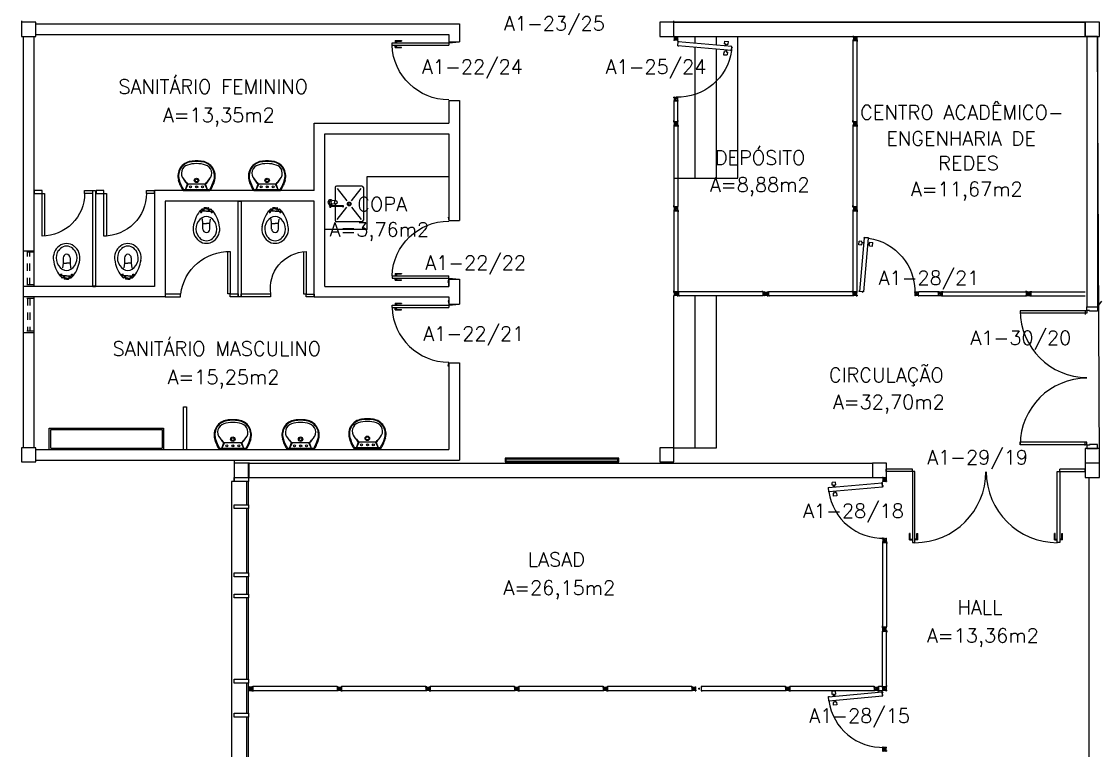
# Model space of a CAD drawing. Header units: centimetres. Extents: x -15 to 273, y 1 to 137.
# Drawn here: x 1.63 to 16.81, y 15.01 to 25.29 of the extents above; entities that cross this region are included whole.
import ezdxf
from ezdxf.enums import TextEntityAlignment as Align

# ---------------------------------------------------------------- set-up
doc = ezdxf.new("R2010")
doc.units = ezdxf.units.CM
doc.header["$LTSCALE"] = 0.003
doc.header["$MEASUREMENT"] = 0
doc.linetypes.add('HIDDEN', pattern=[0.375, 0.25, -0.125])
doc.layers.get('0').update_dxf_attribs({"linetype": 'CONTINUOUS'})
for name, color, linetype in [('ALV', 2, 'CONTINUOUS'), ('ALVENARIA', 2, 'CONTINUOUS'), ('AREA', 2, 'CONTINUOUS'), ('DIV', 2, 'CONTINUOUS'), ('ENDEREÇO NOVO', 2, 'CONTINUOUS'), ('ESQ', 1, 'CONTINUOUS'), ('ESTRUT', 2, 'CONTINUOUS'), ('JAN2', 1, 'HIDDEN'), ('MACANETA', 2, 'CONTINUOUS'), ('MARCO', 2, 'CONTINUOUS'), ('PainelFELTRO', 2, 'CONTINUOUS'), ('PEÇAS', 1, 'CONTINUOUS'), ('PISO', 1, 'CONTINUOUS'), ('PISO1', 1, 'CONTINUOUS'), ('PL-Áreas-Depto', 2, 'CONTINUOUS'), ('PORTA', 2, 'CONTINUOUS'), ('PROJ', 1, 'HIDDEN'), ('TEXTO', 2, 'CONTINUOUS')]:
    doc.layers.add(name, color=color, linetype=linetype)
doc.styles.add('UNB-100', font='simplex.shx', dxfattribs={"height": 0.2})

# ---------------------------------------------------------------- blocks, each defined once
blk = doc.blocks.new('ESQ6')
at = {"layer": 'ESQ'}
for p, q in [((-0.24, 5.745), (-0.24, 0.055)), ((-0.2, 5.745), (-0.24, 5.745)), ((-0.2, 5.745), (-0.2, 5.745)), ((-0.025, 5.415), (-0.025, 5.745)), ((0, 5.415), (0, 5.745)), ((-0.025, 4.455), (-0.025, 5.36)), ((0, 4.455), (0, 5.36)), ((-0.025, 4.155), (-0.025, 4.4)), ((0, 4.155), (0, 4.4)), ((-0.025, 2.955), (-0.025, 4.1)), ((0, 2.955), (0, 4.1)), ((-0.025, 2.475), (-0.025, 2.9)), ((0, 2.475), (0, 2.9)), ((-0.025, 1.505), (-0.025, 2.42)), ((0, 1.505), (0, 2.42)), ((-0.025, 1.205), (-0.025, 1.45)), ((0, 1.205), (0, 1.45)), ((-0.025, 0.055), (-0.025, 1.15)), ((0, 0.055), (0, 1.15)), ((-0.2, 0.055), (-0.24, 0.055))]:
    blk.add_line(p, q, dxfattribs=at)
for points in [[(0, 5.745), (-0.2, 5.745), (-0.2, 5.8), (0, 5.8)], [(0, 5.36), (-0.2, 5.36), (-0.2, 5.415), (0, 5.415)], [(0, 4.4), (-0.2, 4.4), (-0.2, 4.455), (0, 4.455)], [(0, 4.1), (-0.2, 4.1), (-0.2, 4.155), (0, 4.155)], [(0, 2.9), (-0.2, 2.9), (-0.2, 2.955), (0, 2.955)], [(0, 2.42), (-0.2, 2.42), (-0.2, 2.475), (0, 2.475)], [(0, 1.45), (-0.2, 1.45), (-0.2, 1.505), (0, 1.505)], [(0, 1.15), (-0.2, 1.15), (-0.2, 1.205), (0, 1.205)], [(0, 0), (-0.2, 0), (-0.2, 0.055), (0, 0.055)]]:
    blk.add_lwpolyline(points, close=True, dxfattribs=at)
blk = doc.blocks.new('PLXD')
at = {"color": 2}
for p, q in [((-0.172, 0.786), (-0.161, 0.787)), ((-0.172, 0.786), (-0.171, 0.772)), ((-0.169, 0.772), (-0.171, 0.772)), ((-0.17, 0.784), (-0.114, 0.789)), ((-0.17, 0.784), (-0.103, 0.028)), ((-0.159, 0.792), (-0.161, 0.792)), ((-0.161, 0.792), (-0.161, 0.787)), ((-0.159, 0.792), (-0.159, 0.787)), ((-0.159, 0.787), (-0.126, 0.79)), ((-0.124, 0.795), (-0.126, 0.795)), ((-0.124, 0.795), (-0.124, 0.79)), ((-0.124, 0.79), (-0.112, 0.791)), ((-0.114, 0.789), (-0.046, 0.033)), ((-0.112, 0.791), (-0.11, 0.777)), ((-0.105, 0.026), (-0.106, 0.04)), ((-0.104, 0.04), (-0.106, 0.04)), ((-0.105, 0.026), (-0.093, 0.027)), ((-0.103, 0.028), (-0.046, 0.033)), ((-0.092, 0.022), (-0.093, 0.027)), ((-0.09, 0.022), (-0.092, 0.022)), ((-0.091, 0.027), (-0.058, 0.03)), ((-0.09, 0.022), (-0.091, 0.027)), ((-0.057, 0.025), (-0.058, 0.03)), ((-0.055, 0.025), (-0.057, 0.025)), ((-0.056, 0.03), (-0.044, 0.031)), ((-0.055, 0.025), (-0.056, 0.03)), ((-0.045, 0.045), (-0.047, 0.045)), ((-0.044, 0.031), (-0.045, 0.045)), ((-0.008, 0), (0.006, 0)), ((0, 0.007), (0, -0.006))]:
    blk.add_line(p, q, dxfattribs=at)
for p, q in [((-0.126, 0.795), (-0.126, 0.79)), ((-0.11, 0.777), (-0.112, 0.777))]:
    blk.add_line(p, q)
at = {"color": 1}
for p, q in [((-0.194, 0.727), (-0.233, 0.723)), ((-0.229, 0.673), (-0.233, 0.723)), ((-0.189, 0.677), (-0.229, 0.673)), ((-0.192, 0.712), (-0.194, 0.727)), ((-0.164, 0.714), (-0.192, 0.712)), ((-0.162, 0.694), (-0.19, 0.692)), ((-0.189, 0.677), (-0.19, 0.692)), ((-0.107, 0.719), (-0.079, 0.722)), ((-0.106, 0.7), (-0.077, 0.702)), ((-0.08, 0.737), (-0.041, 0.74)), ((-0.079, 0.722), (-0.08, 0.737)), ((-0.076, 0.687), (-0.077, 0.702)), ((-0.076, 0.687), (-0.036, 0.691)), ((-0.036, 0.691), (-0.041, 0.74))]:
    blk.add_line(p, q, dxfattribs=at)
blk.add_arc((-0.064, 0.029), 0.764, 98.125, 182.1419, dxfattribs=at)
blk = doc.blocks.new('MTDIV')
for p, q in [((-0.0285, 0.0185), (-0.0285, 0.0285)), ((-0.0185, 0.0285), (-0.0285, 0.0285)), ((-0.0265, 0.0185), (-0.0285, 0.0185)), ((-0.0265, 0.0235), (-0.0265, 0.0265)), ((-0.0265, 0.0265), (-0.0185, 0.0265)), ((-0.0265, 0.0235), (0.0265, 0.0235)), ((-0.0215, 0.0235), (-0.0265, 0.0235)), ((-0.0265, 0.0185), (-0.0265, 0.0215)), ((-0.0265, 0.0215), (-0.0235, 0.0215)), ((-0.0235, 0.0215), (-0.0235, -0.0215)), ((-0.0215, 0.0235), (-0.0215, 0.0215)), ((-0.0215, 0.0215), (0.0215, 0.0215)), ((-0.0215, 0.0195), (0.0195, 0.0195)), ((-0.0215, 0.0195), (-0.0215, -0.0195)), ((-0.0185, 0.0265), (-0.0185, 0.0285)), ((-0.0049, 0), (0.0049, 0)), ((0, -0.0049), (0, 0.0049)), ((0.0115, 0.0095), (0.0115, 0.0075)), ((0.0195, 0.0095), (0.0115, 0.0095)), ((0.0215, 0.0075), (0.0115, 0.0075)), ((0.0135, 0.0075), (0.0135, 0.0055)), ((0.0215, 0.0055), (0.0135, 0.0055)), ((0.0185, 0.0265), (0.0185, 0.0285)), ((0.0185, 0.0285), (0.0285, 0.0285)), ((0.0185, 0.0265), (0.0265, 0.0265)), ((0.0195, 0.0195), (0.0195, 0.0095)), ((0.0215, 0.0235), (0.0215, 0.0075)), ((0.0215, 0.0235), (0.0265, 0.0235)), ((0.0215, 0.0055), (0.0215, -0.0055)), ((0.0235, 0.0215), (0.0235, -0.0215)), ((0.0265, 0.0215), (0.0235, 0.0215)), ((0.0265, 0.0235), (0.0265, 0.0265)), ((0.0265, 0.0185), (0.0265, 0.0215)), ((0.0265, 0.0185), (0.0285, 0.0185)), ((0.0285, 0.0185), (0.0285, 0.0285)), ((-0.0285, -0.0185), (-0.0285, -0.0285)), ((-0.0285, -0.0185), (-0.0265, -0.0185)), ((-0.0185, -0.0285), (-0.0285, -0.0285)), ((-0.0265, -0.0185), (-0.0265, -0.0215)), ((-0.0265, -0.0215), (-0.0235, -0.0215)), ((0.0265, -0.0235), (-0.0265, -0.0235)), ((-0.0265, -0.0235), (-0.0265, -0.0265)), ((-0.0215, -0.0235), (-0.0265, -0.0235)), ((-0.0185, -0.0265), (-0.0265, -0.0265)), ((-0.0215, -0.0195), (0.0195, -0.0195)), ((-0.0215, -0.0215), (0.0215, -0.0215)), ((-0.0215, -0.0215), (-0.0215, -0.0235)), ((-0.0185, -0.0265), (-0.0185, -0.0285)), ((0.0115, -0.0075), (0.0115, -0.0095)), ((0.0215, -0.0075), (0.0115, -0.0075)), ((0.0195, -0.0095), (0.0115, -0.0095)), ((0.0135, -0.0055), (0.0135, -0.0075)), ((0.0215, -0.0055), (0.0135, -0.0055)), ((0.0185, -0.0265), (0.0185, -0.0285)), ((0.0265, -0.0265), (0.0185, -0.0265)), ((0.0185, -0.0285), (0.0285, -0.0285)), ((0.0195, -0.0095), (0.0195, -0.0195)), ((0.0215, -0.0075), (0.0215, -0.0235)), ((0.0215, -0.0235), (0.0265, -0.0235)), ((0.0265, -0.0215), (0.0235, -0.0215)), ((0.0265, -0.0185), (0.0265, -0.0215)), ((0.0285, -0.0185), (0.0265, -0.0185)), ((0.0265, -0.0235), (0.0265, -0.0265)), ((0.0285, -0.0185), (0.0285, -0.0285))]:
    blk.add_line(p, q)
blk = doc.blocks.new('DIV12')
for p, q in [((-0.005, 0), (0.005, 0)), ((0, -0.005), (0, 0.005)), ((0.024, 0.018), (0.028, 0.018)), ((0.024, 0.018), (0.024, 0.016)), ((0.024, 0.016), (0.028, 0.016)), ((0.028, 0.03), (0.043, 0.03)), ((0.028, 0.018), (0.028, 0.03)), ((0.028, -0.017), (0.028, 0.016)), ((0.03, 0.028), (1.169, 0.028)), ((0.03, -0.029), (0.03, 0.028)), ((0.043, 0.03), (0.043, 0.028)), ((1.157, 0.03), (1.157, 0.028)), ((1.171, 0.03), (1.157, 0.03)), ((1.169, -0.029), (1.169, 0.028)), ((1.171, 0.018), (1.171, 0.03)), ((1.176, 0.018), (1.171, 0.018)), ((1.176, 0.016), (1.171, 0.016)), ((1.171, -0.017), (1.171, 0.016)), ((1.176, 0.018), (1.176, 0.016)), ((1.195, 0), (1.205, 0)), ((1.2, -0.005), (1.2, 0.005)), ((0.024, -0.017), (0.028, -0.017)), ((0.024, -0.017), (0.024, -0.019)), ((0.024, -0.019), (0.028, -0.019)), ((0.028, -0.031), (0.028, -0.019)), ((0.028, -0.031), (0.043, -0.031)), ((0.03, -0.029), (1.169, -0.029)), ((0.043, -0.029), (0.043, -0.031)), ((1.157, -0.029), (1.157, -0.031)), ((1.171, -0.031), (1.157, -0.031)), ((1.176, -0.017), (1.171, -0.017)), ((1.176, -0.019), (1.171, -0.019)), ((1.171, -0.031), (1.171, -0.019)), ((1.176, -0.017), (1.176, -0.019))]:
    blk.add_line(p, q)
blk = doc.blocks.new('DIV125')
for p, q in [((0, -0.011), (0, 0.011)), ((0.024, 0.018), (0.028, 0.018)), ((0.024, 0.018), (0.024, 0.016)), ((0.024, 0.016), (0.028, 0.016)), ((0.028, 0.03), (0.043, 0.03)), ((0.028, 0.018), (0.028, 0.03)), ((0.028, -0.017), (0.028, 0.016)), ((0.03, 0.028), (1.219, 0.028)), ((0.03, -0.029), (0.03, 0.028)), ((0.043, 0.03), (0.043, 0.028)), ((1.221, 0.03), (1.207, 0.03)), ((1.207, 0.03), (1.207, 0.028)), ((1.219, -0.029), (1.219, 0.028)), ((1.221, 0.018), (1.221, 0.03)), ((1.226, 0.018), (1.221, 0.018)), ((1.221, -0.017), (1.221, 0.016)), ((1.226, 0.016), (1.221, 0.016)), ((1.226, 0.018), (1.226, 0.016)), ((1.25, -0.011), (1.25, 0.011)), ((0.01, 0), (-0.012, 0)), ((0.024, -0.017), (0.028, -0.017)), ((0.024, -0.017), (0.024, -0.019)), ((0.024, -0.019), (0.028, -0.019)), ((0.028, -0.031), (0.028, -0.019)), ((0.028, -0.031), (0.043, -0.031)), ((0.03, -0.029), (1.219, -0.029)), ((0.043, -0.029), (0.043, -0.031)), ((1.207, -0.029), (1.207, -0.031)), ((1.221, -0.031), (1.207, -0.031)), ((1.226, -0.017), (1.221, -0.017)), ((1.221, -0.031), (1.221, -0.019)), ((1.226, -0.019), (1.221, -0.019)), ((1.226, -0.017), (1.226, -0.019)), ((1.24, 0), (1.262, 0))]:
    blk.add_line(p, q)
blk = doc.blocks.new('PDFT')
at = {"color": 1}
for p, q in [((0.318, 0.979), (0.318, 0.889)), ((0.318, 0.979), (0.358, 0.979)), ((0.328, 0.969), (0.328, 0.889)), ((0.328, 0.969), (0.358, 0.969)), ((0.433, 0.979), (0.393, 0.979)), ((0.423, 0.969), (0.393, 0.969)), ((0.423, 0.969), (0.423, 0.889)), ((0.433, 0.979), (0.433, 0.889)), ((2.362, 0.979), (2.362, 0.889)), ((2.362, 0.979), (2.402, 0.979)), ((2.372, 0.969), (2.372, 0.889)), ((2.372, 0.969), (2.402, 0.969)), ((2.477, 0.979), (2.437, 0.979)), ((2.467, 0.969), (2.437, 0.969)), ((2.467, 0.969), (2.467, 0.889)), ((2.477, 0.979), (2.477, 0.889)), ((0.328, 0.889), (0.318, 0.889)), ((0.423, 0.889), (0.433, 0.889)), ((2.372, 0.889), (2.362, 0.889)), ((2.467, 0.889), (2.477, 0.889))]:
    blk.add_line(p, q, dxfattribs=at)
at = {"color": 2}
for p, q in [((0.358, 0.018), (0.358, 1.019)), ((0.358, 1.019), (0.393, 1.019)), ((0.393, 1.019), (0.393, 0.018)), ((2.402, 1.019), (2.402, 0.018)), ((2.437, 1.019), (2.402, 1.019)), ((2.437, 0.018), (2.437, 1.019)), ((0.358, 0.018), (0, 0.017)), ((0, 0.017), (0, -0.017)), ((0.393, 0.018), (0.358, 0.018)), ((0.358, 0.018), (0.358, -0.017)), ((2.402, 0.018), (2.437, 0.018)), ((2.437, 0.017), (2.437, -0.017)), ((2.437, 0.017), (2.805, 0.017)), ((2.805, 0.017), (2.805, -0.017)), ((0, -0.017), (0.358, -0.017)), ((2.437, -0.017), (2.805, -0.017))]:
    blk.add_line(p, q, dxfattribs=at)
at = {"color": 1}
for centre, start, end in [((0.393, 0.018), 0.0837, 90), ((2.402, 0.018), 90, 179.9163)]:
    blk.add_arc(centre, 1.002, start, end, dxfattribs=at)
blk = doc.blocks.new('INOXA1-P')
for p, q in [((0.12, 0.23), (0.12, 0.047)), ((0.22, 0.25), (0.14, 0.25)), ((0.15, 0.22), (0.287, 0.043)), ((0.5, 0.25), (0.22, 0.25)), ((0.353, 0.043), (0.49, 0.22)), ((0.52, 0.23), (0.52, -0.23)), ((0.043, 0.008), (0.043, -0.022)), ((0.062, 0.04), (0.071, 0.04)), ((0.131, 0.048), (0.076, 0.043)), ((0.131, -0.002), (0.076, 0.003)), ((0.22, -0.027), (0.054, -0.027)), ((0.22, -0.037), (0.054, -0.037)), ((0.063, -0.003), (0.063, -0.021)), ((0.12, -0.001), (0.12, -0.027)), ((0.12, -0.037), (0.12, -0.23)), ((0.15, -0.22), (0.287, -0.043)), ((0.231, -0.027), (0.22, -0.027)), ((0.231, -0.037), (0.22, -0.037)), ((0.353, -0.043), (0.49, -0.22)), ((0.22, -0.25), (0.14, -0.25)), ((0.5, -0.25), (0.22, -0.25))]:
    blk.add_line(p, q)
blk.add_lwpolyline([(0.076, 0.003), (0.072, 0.004), (0.069, 0.009), (0.067, 0.015), (0.066, 0.023), (0.067, 0.031), (0.069, 0.037), (0.072, 0.042), (0.076, 0.043)])
blk.add_lwpolyline([(0.131, 0.048), (0.137, 0.046), (0.143, 0.041), (0.147, 0.033), (0.148, 0.023), (0.147, 0.013), (0.143, 0.006), (0.137, 0), (0.131, -0.002), (0.125, 0), (0.119, 0.006), (0.115, 0.013), (0.114, 0.023), (0.115, 0.033), (0.119, 0.041), (0.125, 0.046)], close=True)
for radius in [0.0266, 0.0163]:
    blk.add_circle((0.32, 0), radius)
for centre, radius, start, end in [((0.14, 0.23), 0.02, 90, 180), ((0.5, 0.23), 0.02, 360, 90), ((0.054, 0.023), 0.0349, 36.1705, 252.2568), ((0.054, 0.023), 0.0189, 62.7367, 235.7375), ((0.073, -0.003), 0.01, 102.8285, 180), ((0.054, 0.023), 0.0349, 285.5373, 323.9987), ((0.054, -0.032), 0.0145, 20.161, 339.839), ((0.054, -0.032), 0.005, 90.0037, 269.9963), ((0.231, -0.032), 0.00738, 222.6559, 137.3441), ((0.231, -0.032), 0.005, 269.9935, 90.0065), ((0.14, -0.23), 0.02, 180, 270), ((0.5, -0.23), 0.02, 270, 360)]:
    blk.add_arc(centre, radius, start, end)
blk = doc.blocks.new('LAV')
for p, q in [((0, -0.182), (0, 0.182)), ((0.013, 0), (0.013, 0.175)), ((0.013, 0.155), (0.097, 0.126)), ((0.013, 0.155), (0.092, 0.116)), ((0.013, -0.175), (0.013, 0.155)), ((0.013, 0), (0.013, -0.155)), ((0.053, 0), (0.053, -0.026)), ((0.092, -0.116), (0.092, 0.116)), ((0.013, -0.155), (0.092, -0.116)), ((0.013, -0.155), (0.097, -0.126))]:
    blk.add_line(p, q)
for centre, radius in [((0.053, 0.084), 0.0137), ((0.053, 0), 0.0137), ((0.145, 0), 0.0315), ((0.145, 0), 0.021), ((0.053, -0.084), 0.0137)]:
    blk.add_circle(centre, radius)
for centre, radius, start, end in [((0.013, 0.182), 0.0126, 122.7859, 180), ((0.286, -0.242), 0.518, 105.1115, 122.7859), ((0.025, 0.175), 0.0126, 121.9899, 180), ((0.286, -0.242), 0.505, 104.7183, 121.9899), ((4.534, -4.92), 6.719, 130.5597, 131.3277), ((4.072, -5.281), 6.719, 125.5597, 126.1653), ((0.206, 0.054), 0.21, 8.1254, 105.1115), ((0.208, 0.053), 0.2, 7.8851, 104.7183), ((0.245, 0.091), 0.123, 17.587, 130.5597), ((0.105, 0.116), 0.0126, 131.3277, 180), ((0.115, 0.132), 0.0137, 126.1653, 188.2711), ((-0.042, 0), 0.424, 0, 17.587), ((-0.042, 0), 0.424, 342.413, 0), ((-0.175, 0), 0.587, 0, 7.8851), ((-0.175, 0), 0.587, 352.1149, 0), ((-0.175, 0), 0.595, 0, 8.1254), ((-0.175, 0), 0.595, 351.8746, 0), ((0.105, -0.116), 0.0126, 180, 228.6723), ((4.534, 4.92), 6.719, 228.6723, 229.4403), ((0.115, -0.132), 0.0137, 171.7289, 233.8347), ((4.072, 5.281), 6.719, 233.8347, 234.4403), ((0.206, -0.054), 0.21, 254.8885, 351.8746), ((0.208, -0.053), 0.2, 255.2817, 352.1149), ((0.245, -0.091), 0.123, 229.4403, 342.413), ((0.013, -0.182), 0.0126, 180, 237.2141), ((0.286, 0.242), 0.518, 237.2141, 254.8885), ((0.025, -0.175), 0.0126, 180, 238.0101), ((0.286, 0.242), 0.505, 238.0101, 255.2817)]:
    blk.add_arc(centre, radius, start, end)
blk = doc.blocks.new('VASO')
for p, q in [((0.1, 0), (0.1, 0.028)), ((0.1, 0), (0.1, -0.028)), ((0.146, 0.031), (0.113, 0.031)), ((0.114, 0), (0.114, 0.028)), ((0.114, 0), (0.114, -0.028)), ((0.119, 0.031), (0.119, 0.062)), ((0.146, 0.05), (0.119, 0.05)), ((0.146, 0), (0.146, 0.089)), ((0.146, 0), (0.146, -0.089)), ((0.176, 0.075), (0.152, 0.075)), ((0.164, 0.063), (0.164, 0.087)), ((0.261, 0.056), (0.259, 0.059)), ((0.323, 0.049), (0.261, 0.056)), ((0.401, 0.049), (0.323, 0.049)), ((0.323, 0.049), (0.323, 0)), ((0.323, -0.049), (0.323, 0)), ((0.146, -0.031), (0.113, -0.031)), ((0.119, -0.031), (0.119, -0.062)), ((0.146, -0.05), (0.119, -0.05)), ((0.176, -0.075), (0.152, -0.075)), ((0.164, -0.063), (0.164, -0.087)), ((0.261, -0.056), (0.259, -0.059)), ((0.323, -0.049), (0.261, -0.056)), ((0.401, -0.049), (0.323, -0.049))]:
    blk.add_line(p, q)
for centre in [(0.164, 0.075), (0.164, -0.075)]:
    blk.add_circle(centre, 0.00682)
for centre, radius, start, end in [((0.436, -0.294), 0.484, 97.6805, 126.3456), ((0.4, -0.02), 0.208, 36.8888, 100.1214), ((0.107, 0.028), 0.00697, 0.8534, 179.1466), ((0.128, 0.062), 0.00909, 126.1604, 180), ((0.404, -0.315), 0.477, 122.7818, 126.1604), ((0.155, 0.089), 0.00909, 126.3456, 180), ((0.334, 0), 0.112, 147.3201, 212.6799), ((0.397, -0.04), 0.187, 54.2515, 147.3201), ((0.401, 0), 0.0486, 0, 90), ((0.401, 0), 0.0486, 270, 0), ((0.413, -0.018), 0.159, 41.3299, 54.2515), ((0.433, 0), 0.132, 318.6701, 41.3299), ((0.427, 0), 0.174, 323.1112, 36.8888), ((0.107, -0.028), 0.00697, 180.8534, 359.1466), ((0.128, -0.062), 0.00909, 180, 233.8396), ((0.404, 0.315), 0.477, 233.8396, 237.2182), ((0.155, -0.089), 0.00909, 180, 233.6544), ((0.436, 0.294), 0.484, 233.6544, 262.3195), ((0.397, 0.04), 0.187, 212.6799, 305.7485), ((0.4, 0.02), 0.208, 259.8786, 323.1112), ((0.413, 0.018), 0.159, 305.7485, 318.6701)]:
    blk.add_arc(centre, radius, start, end)
blk = doc.blocks.new('DOOR80')
at = {"layer": 'MACANETA', "color": 1}
for p, q in [((-0.015, -0.665), (-0.01, -0.665)), ((-0.015, -0.755), (-0.015, -0.665)), ((-0.015, -0.755), (0.012, -0.755)), ((-0.01, -0.755), (-0.01, -0.665)), ((-0.01, -0.735), (0.012, -0.735)), ((0.012, -0.763), (0.012, -0.728)), ((0.012, -0.728), (0.015, -0.728)), ((0.053, -0.728), (0.05, -0.728)), ((0.053, -0.763), (0.053, -0.728)), ((0.075, -0.735), (0.053, -0.735)), ((0.08, -0.755), (0.053, -0.755)), ((0.08, -0.665), (0.075, -0.665)), ((0.075, -0.755), (0.075, -0.665)), ((0.08, -0.755), (0.08, -0.665)), ((0.012, -0.763), (0.015, -0.763)), ((0.053, -0.763), (0.05, -0.763))]:
    blk.add_line(p, q, dxfattribs=at)
at = {"layer": 'PORTA'}
for p, q in [((0.015, -0.8), (0.015, 0)), ((0.015, 0), (0.05, 0)), ((0.05, -0.8), (0.05, 0)), ((0.05, -0.8), (0.015, -0.8))]:
    blk.add_line(p, q, dxfattribs=at)
at = {"layer": 'PORTA', "color": 1}
blk.add_arc((0.02, 0), 0.8, 272.1491, 0, dxfattribs=at)
blk = doc.blocks.new('DOOR-80')
at = {"layer": 'MACANETA', "color": 1}
for p, q in [((-0.08, -0.755), (-0.08, -0.665)), ((-0.08, -0.665), (-0.075, -0.665)), ((-0.08, -0.755), (-0.053, -0.755)), ((-0.075, -0.755), (-0.075, -0.665)), ((-0.075, -0.735), (-0.053, -0.735)), ((-0.053, -0.728), (-0.05, -0.728)), ((-0.053, -0.763), (-0.053, -0.728)), ((-0.012, -0.728), (-0.015, -0.728)), ((-0.012, -0.763), (-0.012, -0.728)), ((0.01, -0.735), (-0.012, -0.735)), ((0.015, -0.755), (-0.012, -0.755)), ((0.01, -0.755), (0.01, -0.665)), ((0.015, -0.665), (0.01, -0.665)), ((0.015, -0.755), (0.015, -0.665)), ((-0.053, -0.763), (-0.05, -0.763)), ((-0.012, -0.763), (-0.015, -0.763))]:
    blk.add_line(p, q, dxfattribs=at)
at = {"layer": 'PORTA'}
for p, q in [((-0.05, -0.8), (-0.05, 0)), ((-0.015, 0), (-0.05, 0)), ((-0.015, -0.8), (-0.015, 0)), ((-0.05, -0.8), (-0.015, -0.8))]:
    blk.add_line(p, q, dxfattribs=at)
at = {"layer": 'PORTA', "color": 1}
blk.add_arc((-0.02, 0), 0.8, 180, 267.8509, dxfattribs=at)
blk = doc.blocks.new('PTDP')
for p, q in [((0.055, 1.015), (0.09, 1.015)), ((0.055, 0.075), (0.055, 1.015)), ((0.09, 0.075), (0.09, 1.015)), ((1.91, 0.075), (1.91, 1.015)), ((1.945, 1.015), (1.91, 1.015)), ((1.945, 0.075), (1.945, 1.015)), ((0.05, 0.075), (0, 0.075)), ((0, 0.075), (0, -0.075)), ((0.05, 0.04), (0.05, 0.075)), ((0.06, 0.04), (0.05, 0.04)), ((0.055, 0.075), (0.09, 0.075)), ((0.06, -0.075), (0.06, 0.04)), ((1.945, 0.075), (1.91, 0.075)), ((1.94, -0.075), (1.94, 0.04)), ((1.94, 0.04), (1.95, 0.04)), ((1.95, 0.04), (1.95, 0.075)), ((1.95, 0.075), (2, 0.075)), ((2, 0.075), (2, -0.075)), ((0, -0.075), (0.06, -0.075)), ((2, -0.075), (1.94, -0.075))]:
    blk.add_line(p, q)
for centre, start, end in [((0.055, 0.075), 0, 90), ((1.945, 0.075), 90, 180)]:
    blk.add_arc(centre, 0.94, start, end)
blk = doc.blocks.new('PainelFELTRO')
at = {"layer": 'PainelFELTRO'}
blk.add_hatch(color=256, dxfattribs=at).paths.add_polyline_path([(0.01, 0.06), (0.01, 0.03), (1.59, 0.03), (1.59, 0.06)])
for p, q in [((1.6, 0.07), (0, 0.07)), ((0, 0.07), (0, 0.02)), ((0, 0.02), (1.6, 0.02)), ((1.59, 0.06), (0.01, 0.06)), ((0.01, 0.06), (0.01, 0.03)), ((0.01, 0.03), (1.59, 0.03)), ((1.59, 0.03), (1.59, 0.06)), ((1.6, 0.02), (1.6, 0.07))]:
    blk.add_line(p, q, dxfattribs=at)
at = {"layer": 'PainelFELTRO', "color": 1}
for p, q in [((0, 0), (1.6, 0)), ((0.05, 0.02), (0.05, 0)), ((1.55, 0), (1.55, 0.02))]:
    blk.add_line(p, q, dxfattribs=at)

msp = doc.modelspace()

# ---------------------------------------------------------------- linework, layer by layer
for p, q in [((10.85, 25.048), (10.86, 25.048)), ((10.855, 25.053), (10.855, 25.043))]:
    msp.add_line(p, q)
at = {"layer": 'ALV'}
for p, q in [((1.827, 25.252), (7.802, 25.252)), ((7.802, 25.252), (7.802, 25.002)), ((10.827, 25.277), (16.627, 25.277)), ((1.652, 25.077), (1.652, 19.277)), ((1.802, 25.077), (1.802, 21.552)), ((1.827, 25.102), (7.652, 25.102)), ((7.652, 25.102), (7.652, 25.002)), ((10.827, 25.077), (16.627, 25.077)), ((16.652, 25.077), (16.652, 21.263)), ((16.802, 25.077), (16.802, 21.263)), ((7.652, 25.002), (7.802, 25.002)), ((7.652, 24.172), (7.802, 24.172)), ((7.652, 24.172), (7.652, 23.852)), ((7.802, 24.172), (7.802, 22.482)), ((5.752, 23.852), (7.652, 23.852)), ((5.752, 22.902), (5.752, 23.852)), ((5.902, 23.702), (7.652, 23.702)), ((5.902, 21.552), (5.902, 23.702)), ((7.652, 23.702), (7.652, 22.482)), ((3.502, 22.902), (3.502, 21.552)), ((5.752, 22.902), (3.502, 22.902)), ((3.652, 22.752), (3.652, 21.402)), ((5.752, 22.752), (3.652, 22.752)), ((5.752, 21.402), (5.752, 22.752)), ((7.652, 22.482), (7.802, 22.482)), ((1.652, 22.052), (1.802, 22.052)), ((7.652, 21.652), (7.652, 21.552)), ((7.652, 21.552), (7.652, 21.652)), ((7.652, 21.652), (7.802, 21.652)), ((7.802, 21.652), (7.802, 21.302)), ((1.802, 21.552), (1.652, 21.552)), ((3.502, 21.552), (1.802, 21.552)), ((2.632, 21.552), (2.672, 21.552)), ((5.902, 21.552), (7.652, 21.552)), ((1.802, 21.402), (1.652, 21.402)), ((3.652, 21.402), (1.802, 21.402)), ((1.802, 21.402), (1.802, 19.277)), ((5.752, 21.402), (6.502, 21.402)), ((6.502, 21.402), (6.652, 21.402)), ((6.652, 21.402), (7.652, 21.402)), ((7.652, 21.402), (7.652, 21.302)), ((7.652, 21.302), (7.802, 21.302)), ((16.652, 21.263), (16.802, 21.263)), ((1.652, 20.902), (1.802, 20.902)), ((7.652, 20.472), (7.802, 20.472)), ((7.652, 20.472), (7.652, 19.252)), ((7.802, 20.472), (7.802, 19.102)), ((1.827, 19.252), (7.652, 19.252)), ((1.827, 19.102), (7.802, 19.102)), ((4.83, 19.066), (4.83, 18.853))]:
    msp.add_line(p, q, dxfattribs=at)
at = {"layer": 'ALVENARIA'}
for p, q in [((4.827, 19.057), (13.627, 19.057)), ((4.827, 18.857), (13.627, 18.857)), ((16.677, 18.857), (16.677, 13.057))]:
    msp.add_line(p, q, dxfattribs=at)
at = {"layer": 'DIV'}
for p, q in [((10.827, 24.162), (10.827, 23.879)), ((10.884, 23.879), (10.884, 24.162)), ((10.827, 23.891), (10.825, 23.891)), ((10.825, 23.877), (10.825, 23.891)), ((10.825, 23.877), (10.837, 23.877)), ((10.827, 23.879), (10.884, 23.879)), ((10.837, 23.872), (10.837, 23.877)), ((10.839, 23.872), (10.837, 23.872)), ((10.839, 23.877), (10.872, 23.877)), ((10.839, 23.872), (10.839, 23.877)), ((10.85, 23.848), (10.86, 23.848)), ((10.855, 23.853), (10.855, 23.843)), ((10.872, 23.872), (10.872, 23.877)), ((10.874, 23.872), (10.872, 23.872)), ((10.874, 23.877), (10.886, 23.877)), ((10.874, 23.872), (10.874, 23.877)), ((10.886, 23.891), (10.884, 23.891)), ((10.886, 23.877), (10.886, 23.891)), ((2.672, 22.902), (2.672, 22.862)), ((2.823, 22.262), (2.788, 22.262)), ((13.376, 21.448), (13.386, 21.448)), ((13.381, 21.443), (13.381, 21.453)), ((14.249, 21.448), (14.26, 21.448)), ((14.566, 21.477), (14.281, 21.477)), ((14.566, 21.42), (14.281, 21.42)), ((14.585, 21.448), (14.575, 21.448)), ((15.787, 21.479), (15.787, 21.477)), ((15.802, 21.479), (15.787, 21.479)), ((15.787, 21.42), (15.787, 21.418)), ((15.802, 21.418), (15.787, 21.418)), ((15.8, 21.42), (15.8, 21.477)), ((15.802, 21.467), (15.802, 21.479)), ((15.807, 21.467), (15.802, 21.467)), ((15.807, 21.465), (15.802, 21.465)), ((15.802, 21.432), (15.802, 21.465)), ((15.807, 21.432), (15.802, 21.432)), ((15.807, 21.43), (15.802, 21.43)), ((15.802, 21.418), (15.802, 21.43)), ((15.807, 21.467), (15.807, 21.465)), ((15.807, 21.432), (15.807, 21.43)), ((15.84, 21.448), (15.819, 21.448)), ((15.835, 21.448), (15.825, 21.448)), ((15.83, 21.459), (15.83, 21.437)), ((15.83, 21.443), (15.83, 21.453)), ((15.854, 21.465), (15.854, 21.467)), ((15.854, 21.467), (15.859, 21.467)), ((15.854, 21.465), (15.859, 21.465)), ((15.854, 21.43), (15.854, 21.432)), ((15.854, 21.432), (15.859, 21.432)), ((15.854, 21.43), (15.859, 21.43)), ((15.859, 21.479), (15.859, 21.467)), ((15.859, 21.479), (15.873, 21.479)), ((15.859, 21.465), (15.859, 21.432)), ((15.859, 21.43), (15.859, 21.418)), ((15.859, 21.418), (15.873, 21.418)), ((15.861, 21.477), (15.861, 21.42)), ((15.861, 21.477), (16.627, 21.477)), ((15.861, 21.42), (16.627, 21.42)), ((15.873, 21.477), (15.873, 21.479)), ((15.873, 21.418), (15.873, 21.42)), ((3.913, 19.252), (3.913, 19.852)), ((3.913, 19.852), (3.953, 19.852)), ((3.953, 19.852), (3.953, 19.252)), ((13.787, 16.72), (13.809, 16.72)), ((13.798, 16.71), (13.798, 16.732)), ((13.768, 16.691), (13.768, 16.677)), ((13.768, 16.691), (13.78, 16.691)), ((13.77, 16.677), (13.768, 16.677)), ((13.77, 15.909), (13.77, 16.689)), ((13.77, 16.689), (13.827, 16.689)), ((13.78, 16.696), (13.78, 16.691)), ((13.782, 16.696), (13.78, 16.696)), ((13.782, 16.696), (13.782, 16.691)), ((13.782, 16.691), (13.815, 16.691)), ((13.815, 16.696), (13.815, 16.691)), ((13.817, 16.696), (13.815, 16.696)), ((13.817, 16.696), (13.817, 16.691)), ((13.817, 16.691), (13.829, 16.691)), ((13.827, 15.909), (13.827, 16.689)), ((13.829, 16.677), (13.827, 16.677)), ((13.829, 16.691), (13.829, 16.677)), ((13.703, 15.897), (13.708, 15.897)), ((13.703, 15.895), (13.703, 15.897)), ((13.703, 15.895), (13.708, 15.895)), ((13.703, 15.862), (13.708, 15.862)), ((13.703, 15.86), (13.703, 15.862)), ((13.703, 15.86), (13.708, 15.86)), ((13.708, 15.909), (13.722, 15.909)), ((13.708, 15.909), (13.708, 15.897)), ((13.708, 15.895), (13.708, 15.862)), ((13.708, 15.86), (13.708, 15.848)), ((13.708, 15.848), (13.722, 15.848)), ((13.71, 15.907), (13.71, 15.85)), ((13.768, 15.907), (13.71, 15.907)), ((13.768, 15.85), (13.71, 15.85)), ((13.722, 15.907), (13.722, 15.909)), ((13.722, 15.848), (13.722, 15.85)), ((13.77, 15.909), (13.755, 15.909)), ((13.755, 15.907), (13.755, 15.909)), ((13.755, 15.848), (13.755, 15.85)), ((13.77, 15.848), (13.755, 15.848)), ((13.768, 15.907), (13.768, 15.921)), ((13.77, 15.921), (13.768, 15.921)), ((13.768, 15.907), (13.78, 15.907)), ((13.768, 15.907), (13.768, 15.85)), ((13.77, 15.909), (13.827, 15.909)), ((13.77, 15.909), (13.77, 15.897)), ((13.775, 15.897), (13.77, 15.897)), ((13.775, 15.895), (13.77, 15.895)), ((13.77, 15.895), (13.77, 15.862)), ((13.775, 15.862), (13.77, 15.862)), ((13.775, 15.86), (13.77, 15.86)), ((13.77, 15.86), (13.77, 15.848)), ((13.775, 15.895), (13.775, 15.897)), ((13.775, 15.86), (13.775, 15.862)), ((13.78, 15.902), (13.78, 15.907)), ((13.782, 15.902), (13.78, 15.902)), ((13.782, 15.902), (13.782, 15.907)), ((13.782, 15.907), (13.815, 15.907)), ((13.815, 15.902), (13.815, 15.907)), ((13.817, 15.902), (13.815, 15.902)), ((13.817, 15.902), (13.817, 15.907)), ((13.817, 15.907), (13.829, 15.907)), ((13.829, 15.921), (13.827, 15.921)), ((13.829, 15.907), (13.829, 15.921)), ((13.787, 15.024), (13.809, 15.024)), ((13.798, 15.014), (13.798, 15.035))]:
    msp.add_line(p, q, dxfattribs=at)
for points in [[(1.916, 22.902), (1.805, 22.902), (1.805, 22.862), (1.916, 22.862)], [(2.516, 22.862), (2.516, 22.902), (2.628, 22.902), (2.628, 22.862)], [(2.672, 21.555), (2.632, 21.555), (2.632, 22.902), (2.672, 22.902)], [(2.788, 22.902), (2.677, 22.902), (2.677, 22.862), (2.788, 22.862)], [(3.388, 22.862), (3.388, 22.902), (3.499, 22.902), (3.499, 22.862)], [(4.722, 21.405), (4.682, 21.405), (4.682, 22.752), (4.722, 22.752)], [(3.867, 21.442), (3.652, 21.442), (3.652, 21.402), (3.867, 21.402)], [(4.571, 21.405), (4.571, 21.445), (4.682, 21.445), (4.682, 21.405)], [(4.722, 21.405), (4.722, 21.445), (5.137, 21.445), (5.137, 21.405)], [(5.641, 21.402), (5.641, 21.442), (5.752, 21.442), (5.752, 21.402)]]:
    msp.add_lwpolyline(points, close=True, dxfattribs=at)
for points in [[(2.516, 22.862, -0.414214), (1.916, 22.262), (1.916, 22.862), (1.951, 22.862), (1.951, 22.262)], [(3.388, 22.862, -0.414214), (2.788, 22.262), (2.788, 22.862), (2.823, 22.862), (2.823, 22.262)], [(3.871, 21.443, -0.380619), (4.571, 22.045), (4.571, 21.445), (4.536, 21.445), (4.536, 22.045)], [(5.141, 21.444, -0.451007), (5.641, 22.042), (5.641, 21.442), (5.606, 21.442), (5.606, 22.042)]]:
    msp.add_lwpolyline(points, format="xyb", dxfattribs=at)
at = {"layer": 'ESTRUT'}
for points in [[(1.827, 25.277), (1.627, 25.277), (1.627, 25.077), (1.827, 25.077)], [(1.827, 25.277), (1.627, 25.277), (1.627, 25.077), (1.827, 25.077)], [(10.827, 25.277), (10.627, 25.277), (10.627, 25.077), (10.827, 25.077)], [(16.827, 25.277), (16.627, 25.277), (16.627, 25.077), (16.827, 25.077)], [(1.827, 19.277), (1.627, 19.277), (1.627, 19.077), (1.827, 19.077)], [(1.827, 19.277), (1.627, 19.277), (1.627, 19.077), (1.827, 19.077)], [(10.827, 19.277), (10.627, 19.277), (10.627, 19.077), (10.827, 19.077)], [(16.827, 19.263), (16.627, 19.263), (16.627, 19.063), (16.827, 19.063)], [(4.827, 19.057), (4.627, 19.057), (4.627, 18.857), (4.827, 18.857)], [(13.827, 19.057), (13.627, 19.057), (13.627, 18.857), (13.827, 18.857)], [(13.827, 19.057), (13.627, 19.057), (13.627, 18.857), (13.827, 18.857)], [(16.827, 19.057), (16.627, 19.057), (16.627, 18.857), (16.827, 18.857)]]:
    msp.add_lwpolyline(points, close=True, dxfattribs=at)
at = {"layer": 'JAN2'}
for p, q in [((1.802, 22.032), (1.652, 22.032)), ((1.712, 21.572), (1.712, 22.032)), ((1.742, 21.572), (1.742, 22.032)), ((1.802, 21.572), (1.652, 21.572)), ((1.802, 21.382), (1.652, 21.382)), ((1.712, 21.382), (1.712, 20.922)), ((1.742, 21.382), (1.742, 20.922)), ((1.802, 20.922), (1.652, 20.922))]:
    msp.add_line(p, q, dxfattribs=at)
at = {"layer": 'MARCO'}
for p, q in [((7.652, 25.002), (7.652, 25.002)), ((7.652, 24.987), (7.802, 25.002)), ((7.652, 25.002), (7.652, 24.987)), ((7.652, 25.002), (7.652, 25.002)), ((7.652, 25.002), (7.652, 25.002)), ((7.652, 25.002), (7.652, 25.002)), ((7.652, 24.987), (7.652, 24.987)), ((7.652, 24.987), (7.652, 24.987)), ((7.802, 25.002), (7.802, 25.002)), ((7.802, 25.002), (7.802, 25.002)), ((7.802, 25.002), (7.802, 25.002)), ((7.802, 25.002), (7.802, 25.002)), ((7.802, 25.002), (7.802, 25.002)), ((7.652, 24.172), (7.652, 24.172)), ((7.652, 24.172), (7.802, 24.172)), ((7.652, 24.172), (7.652, 24.172)), ((7.652, 24.172), (7.652, 24.172)), ((7.652, 24.172), (7.652, 24.172)), ((7.652, 24.172), (7.652, 24.172)), ((7.652, 24.172), (7.652, 24.172)), ((7.652, 24.172), (7.652, 24.172)), ((7.802, 24.172), (7.802, 24.172)), ((7.802, 24.172), (7.802, 24.172)), ((7.802, 24.172), (7.802, 24.172)), ((7.802, 24.172), (7.802, 24.172)), ((7.802, 24.172), (7.802, 24.172)), ((7.802, 23.025), (7.802, 23.025)), ((7.802, 23.025), (7.802, 23.025)), ((7.802, 23.025), (7.802, 23.025)), ((7.802, 23.025), (7.802, 23.025)), ((7.802, 23.025), (7.802, 23.025)), ((7.642, 22.527), (7.652, 22.482)), ((7.652, 22.482), (7.652, 22.482)), ((7.652, 22.482), (7.652, 22.482)), ((7.652, 22.482), (7.652, 22.482)), ((7.652, 22.482), (7.652, 22.482)), ((7.652, 22.482), (7.652, 22.482)), ((7.642, 21.607), (7.652, 21.652)), ((7.652, 21.607), (7.642, 21.607)), ((7.652, 21.652), (7.652, 21.667)), ((7.652, 21.667), (7.802, 21.652)), ((7.652, 21.347), (7.642, 21.347)), ((7.642, 21.347), (7.652, 21.302)), ((7.652, 21.302), (7.652, 21.302)), ((7.652, 21.302), (7.652, 21.287)), ((7.652, 21.302), (7.652, 21.302)), ((7.652, 21.287), (7.802, 21.302)), ((7.652, 21.287), (7.652, 21.287)), ((7.652, 21.287), (7.652, 21.287)), ((7.802, 21.302), (7.802, 21.302)), ((7.802, 21.302), (7.802, 21.302)), ((7.802, 21.302), (7.802, 21.302)), ((7.802, 21.302), (7.802, 21.302)), ((7.802, 21.302), (7.802, 21.302)), ((7.642, 20.427), (7.652, 20.472)), ((7.652, 20.427), (7.642, 20.427)), ((7.652, 20.472), (7.652, 20.472)), ((7.652, 20.472), (7.652, 20.472)), ((7.652, 20.472), (7.652, 20.472)), ((7.652, 20.472), (7.652, 20.472)), ((7.652, 20.472), (7.802, 20.472)), ((7.652, 20.472), (7.652, 20.472)), ((7.802, 20.472), (7.802, 20.472)), ((7.802, 20.472), (7.802, 20.472)), ((7.802, 20.472), (7.802, 20.472)), ((7.802, 20.472), (7.802, 20.472)), ((7.802, 20.472), (7.802, 20.472))]:
    msp.add_line(p, q, dxfattribs=at)
at = {"layer": 'PEÇAS'}
for p, q in [((6.502, 22.352), (6.502, 23.102)), ((6.502, 23.102), (7.652, 23.102)), ((6.502, 22.352), (5.902, 22.352)), ((2.018, 19.251), (2.018, 19.551)), ((2.018, 19.551), (3.629, 19.551)), ((2.038, 19.531), (3.609, 19.531)), ((2.038, 19.272), (2.038, 19.531)), ((3.609, 19.531), (3.609, 19.272)), ((3.629, 19.551), (3.629, 19.252)), ((2.038, 19.272), (3.609, 19.272))]:
    msp.add_line(p, q, dxfattribs=at)
at = {"layer": 'PISO'}
for p, q in [((16.627, 21.207), (16.627, 21.157)), ((16.627, 19.307), (16.627, 19.357))]:
    msp.add_line(p, q, dxfattribs=at)
at = {"layer": 'PISO1'}
for p, q in [((11.127, 24.981), (11.127, 25.077)), ((11.427, 24.954), (11.427, 25.077)), ((11.727, 23.079), (11.727, 25.077)), ((11.127, 23.079), (11.127, 24.923)), ((11.427, 23.079), (11.427, 24.897)), ((10.827, 23.079), (11.127, 23.079)), ((11.127, 23.079), (11.727, 23.079)), ((10.827, 19.275), (10.827, 21.42)), ((11.127, 19.275), (11.127, 21.423)), ((11.427, 19.275), (11.427, 21.42)), ((10.827, 19.275), (11.427, 19.275))]:
    msp.add_line(p, q, dxfattribs=at)
at = {"layer": 'PL-Áreas-Depto'}
for points in [[(1.627, 25.297), (1.627, 25.077), (1.652, 25.077), (1.652, 19.277), (1.627, 19.277), (1.627, 19.077), (1.827, 19.077), (1.827, 19.102), (4.627, 19.102), (4.627, 19.102), (4.627, 19.102), (4.627, 19.102), (4.627, 19.102), (4.627, 19.102), (4.627, 18.802), (4.587, 18.802), (4.587, 13.112)], [(16.827, 19.063), (16.802, 25.077), (16.627, 25.077), (16.627, 25.277), (10.827, 25.277), (10.827, 25.297)]]:
    msp.add_lwpolyline(points, dxfattribs=at)
at = {"layer": 'PROJ', "color": 1}
msp.add_line((16.802, 21.263), (19.627, 25.127), dxfattribs=at)

# ---------------------------------------------------------------- block references
at = {"layer": 'DIV'}
for p in [(10.855, 25.048), (13.381, 25.048), (10.855, 24.19), (10.855, 23.848), (13.381, 23.848), (10.855, 22.648), (10.855, 22.648), (10.855, 22.648), (13.381, 22.648), (10.855, 21.448), (12.125, 21.448), (13.798, 18.828), (13.798, 17.97), (6.109, 15.878), (7.359, 15.878), (8.609, 15.878), (9.859, 15.878), (11.109, 15.878), (12.429, 15.878), (13.679, 15.878), (13.798, 15.878)]:
    msp.add_blockref('MTDIV', p, dxfattribs=at)
at = {"layer": 'DIV', "xscale": -1}
for name, p, rotation in [('PLXD', (10.855, 25.048), 270), ('MTDIV', (14.58, 21.448), 180), ('DIV125', (14.58, 21.448), 180), ('MTDIV', (15.83, 21.448), 180), ('MTDIV', (13.798, 16.72), 180), ('MTDIV', (13.798, 15.024), 180)]:
    msp.add_blockref(name, p, dxfattribs=dict(at, rotation=rotation))
at = {"layer": 'DIV'}
for name, p, rotation in [('DIV12', (13.381, 25.048), 270), ('DIV12', (10.855, 23.848), 270), ('DIV12', (13.381, 23.848), 270), ('DIV12', (10.855, 22.648), 270), ('DIV12', (13.381, 22.648), 270), ('DIV125', (12.111, 21.448), 180), ('DIV125', (13.381, 21.448), 180), ('MTDIV', (13.381, 21.448), 180), ('MTDIV', (14.254, 21.448), 180), ('PLXD', (13.798, 18.828), 90), ('DIV125', (13.798, 17.97), 270), ('DIV125', (6.107, 15.878), 180), ('DIV125', (7.357, 15.878), 180), ('DIV125', (8.607, 15.878), 180), ('DIV125', (9.857, 15.878), 180), ('DIV125', (11.109, 15.878), 180), ('DIV125', (12.431, 15.878), 180), ('DIV125', (13.679, 15.878), 180), ('PLXD', (13.798, 15.878), 90)]:
    msp.add_blockref(name, p, dxfattribs=dict(at, rotation=rotation))
at = {"layer": 'DIV', "xscale": -1}
for name, p in [('PLXD', (13.397, 21.448)), ('MTDIV', (4.855, 15.878))]:
    msp.add_blockref(name, p, dxfattribs=at)
at = {"layer": 'ESQ'}
for name, p, rotation in [('PTDP', (16.727, 19.263), 90), ('PDFT', (16.627, 18.957), 180)]:
    msp.add_blockref(name, p, dxfattribs=dict(at, rotation=rotation))
msp.add_blockref('ESQ6', (4.827, 13.057), dxfattribs=at)
at = {"layer": 'PainelFELTRO', "color": 6}
msp.add_blockref('PainelFELTRO', (8.448, 19.057), dxfattribs=at)
at = {"layer": 'PEÇAS'}
for name, p, rotation in [('LAV', (4.095, 22.901), 90), ('LAV', (5.09, 22.901), 90), ('VASO', (4.234, 22.76), 270), ('VASO', (5.203, 22.76), 270), ('VASO', (2.262, 21.554), 90), ('VASO', (3.126, 21.554), 90), ('LAV', (4.606, 19.251), 90), ('LAV', (5.562, 19.251), 90), ('LAV', (6.504, 19.264), 90)]:
    msp.add_blockref(name, p, dxfattribs=dict(at, rotation=rotation))
msp.add_blockref('INOXA1-P', (5.928, 22.714), dxfattribs=at)
at = {"layer": 'PORTA', "xscale": -1}
for name, p, rotation in [('DOOR-80', (7.652, 25.002), 269.9999999974276), ('DOOR80', (7.652, 21.652), 269.9999999922829)]:
    msp.add_blockref(name, p, dxfattribs=dict(at, rotation=rotation))
at = {"layer": 'PORTA', "rotation": 270.0000000077172}
msp.add_blockref('DOOR80', (7.652, 21.302), dxfattribs=at)

# ---------------------------------------------------------------- texts
at = {"layer": 'AREA', "style": 'UNB-100'}
for s, p in [('A=13,35m2', (3.62, 23.869)), ('A=8,88m2', (11.335, 22.886)), ('A=11,67m2', (14.168, 22.824)), ('A=3,76m2', (5.969, 22.254)), ('A=15,25m2', (3.686, 20.174)), ('A=32,70m2', (13.069, 19.822))]:
    msp.add_text(s, height=0.2, dxfattribs=at).set_placement(p)
for s, p in [('A=26,15m2', (9.21, 17.202)), ('A=13,36m2', (15.184, 16.528))]:
    msp.add_text(s, height=0.2, dxfattribs=at).set_placement(p, align=Align.CENTER)
at = {"layer": 'ENDEREÇO NOVO', "style": 'UNB-100'}
for s, p in [('A1-23/25', (8.43, 25.16)), ('A1-22/24', (7.274, 24.549)), ('A1-25/24', (9.863, 24.549)), ('A1-22/22', (7.319, 21.785)), ('A1-28/21', (13.713, 21.573)), ('A1-22/21', (7.293, 20.785)), ('A1-30/20', (15.008, 20.725)), ('A1-29/19', (14.398, 19.041)), ('A1-28/18', (12.648, 18.287)), ('A1-28/15', (12.734, 15.397))]:
    msp.add_text(s, height=0.2, dxfattribs=at).set_placement(p)
at = {"layer": 'TEXTO', "style": 'UNB-100'}
for s, p in [('SANITÁRIO FEMININO', (2.992, 24.269)), ('CENTRO ACADÊMICO-', (13.453, 23.905)), ('ENGENHARIA DE', (13.822, 23.537)), ('DEPÓSITO', (11.403, 23.267)), ('REDES', (14.554, 23.189)), ('COPA', (6.361, 22.612)), ('SANITÁRIO MASCULINO', (2.91, 20.574)), ('CIRCULAÇÃO', (13.013, 20.202))]:
    msp.add_text(s, height=0.2, dxfattribs=at).set_placement(p)
for s, p in [('LASAD', (9.168, 17.6)), ('HALL', (15.142, 16.926))]:
    msp.add_text(s, height=0.2, dxfattribs=at).set_placement(p, align=Align.CENTER)

doc.saveas('drawing.dxf')
